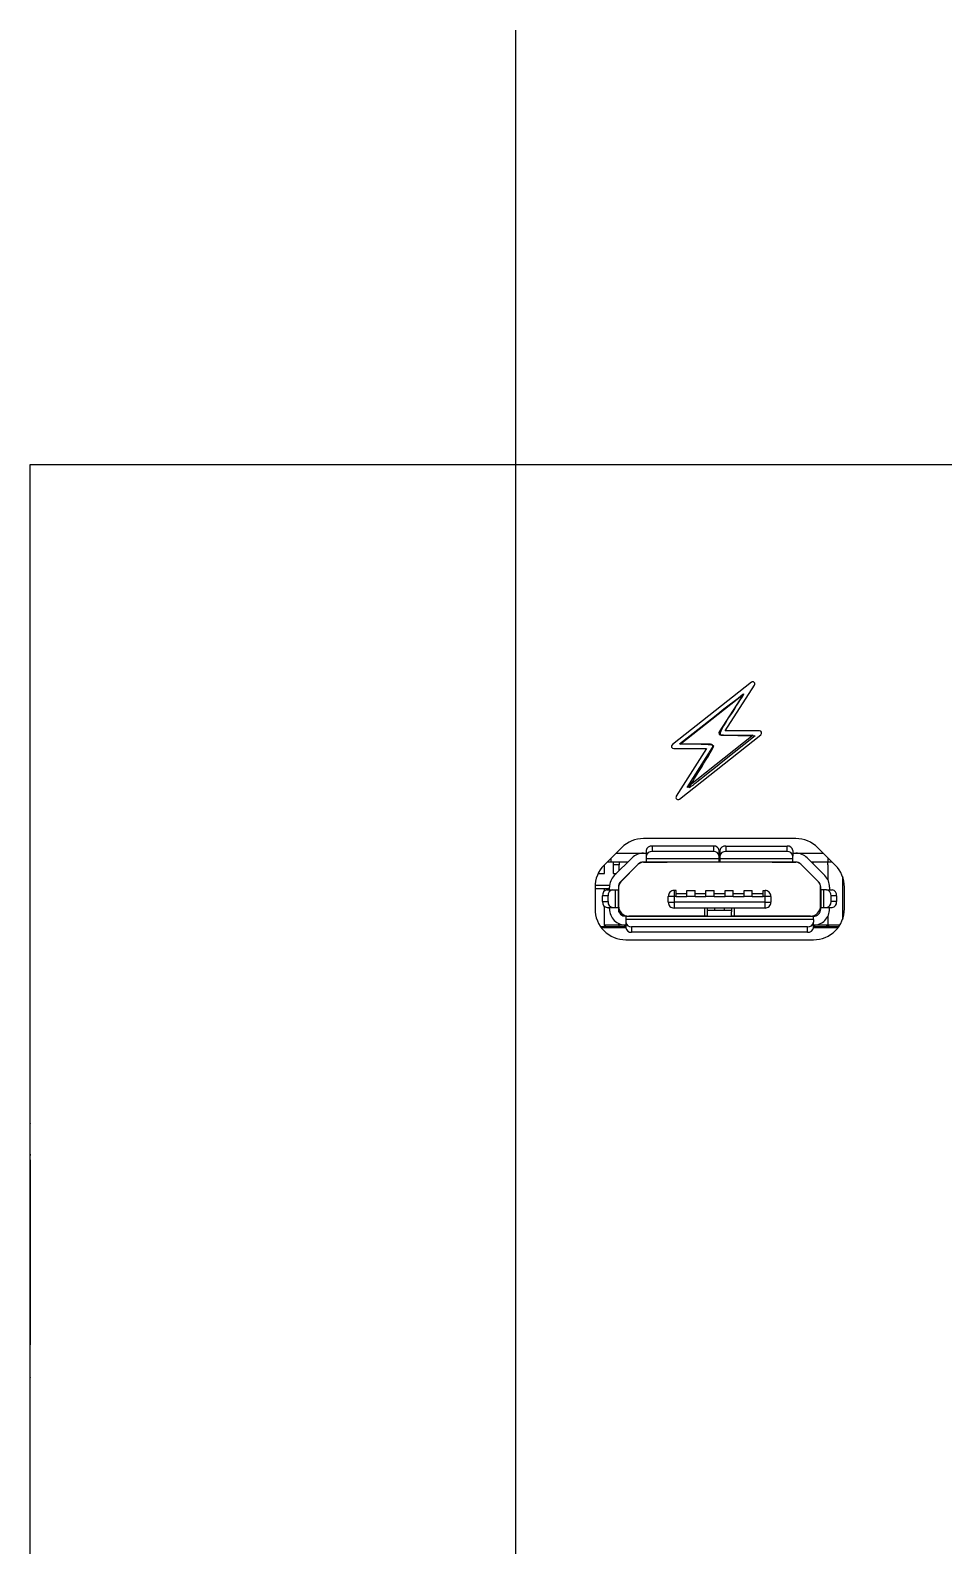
# Model space of a CAD drawing. Extents: x -57 to 161, y 70 to 252.
# Drawn here: x 45.9 to 77.1, y 199.6 to 251.3 of the extents above; entities that cross this region are included whole.
import ezdxf

# ---------------------------------------------------------------- set-up
doc = ezdxf.new("R2010")
doc.units = 0
doc.layers.get('0').update_dxf_attribs({"linetype": 'CONTINUOUS'})

msp = doc.modelspace()

# ---------------------------------------------------------------- linework, layer by layer
at = {"color": 7}
for points in [[(62.490516, 70.321923), (62.490516, 251.256116)], [(45.941518, 236.455873), (125.941518, 236.455873)], [(45.941518, 116.455872), (45.941518, 236.455873)], [(70.523079, 229.024322), (67.829965, 226.900177)], [(70.796183, 227.370523), (69.631696, 227.370523), (70.633079, 228.921908)], [(69.127211, 226.915349), (68.095483, 226.915349), (70.25756, 228.622252), (69.426868, 227.336385)], [(68.651722, 226.909277), (68.075007, 226.924411), (69.161838, 227.782278)], [(68.072725, 225.037756), (70.8417, 227.237764)], [(69.491351, 227.222592), (70.579975, 227.222592), (68.330657, 225.43224)], [(70.060461, 227.213731), (70.649503, 227.196903), (69.547646, 226.318812)], [(67.875483, 226.767417), (68.990659, 226.767417), (67.962724, 225.14017)], [(68.330657, 225.43224), (69.191694, 226.801555)], [(66.10261, 223.388335), (65.499056, 222.784781)], [(72.037965, 223.695873), (66.845072, 223.695873)], [(66.938518, 223.284544), (66.938518, 223.09742)], [(67.138518, 223.440869), (67.138518, 223.253746)], [(69.228518, 223.440869), (67.138518, 223.440869)], [(69.228518, 223.253746), (67.138518, 223.253746)], [(69.228518, 223.440869), (69.228518, 223.253746)], [(69.428518, 223.09742), (69.428518, 223.284544)], [(69.448518, 223.284544), (69.448518, 223.09742)], [(69.648518, 223.440869), (71.738518, 223.440869)], [(69.648518, 223.440869), (69.648518, 223.253746)], [(71.738518, 223.253746), (69.648518, 223.253746)], [(71.738518, 223.253746), (71.738518, 223.440869)], [(71.938518, 223.284544), (71.938518, 223.09742)], [(73.38398, 222.784781), (72.780427, 223.388335)], [(65.316359, 222.503985), (65.516359, 222.503985), (65.516359, 222.795819)], [(65.516359, 222.795819), (65.516359, 222.802084)], [(65.738518, 222.895869), (65.610144, 222.895869)], [(66.314254, 222.895869), (65.738518, 222.895869)], [(65.816359, 222.895869), (65.816359, 222.795819)], [(66.016359, 222.795819), (65.816359, 222.795819)], [(65.816359, 222.795819), (65.816359, 222.503985)], [(66.453163, 223.034778), (65.84961, 222.431225)], [(65.910144, 223.19587), (66.842072, 223.19587)], [(66.016359, 222.895869), (66.016359, 222.795819)], [(66.016359, 222.597974), (66.016359, 222.795819)], [(66.061742, 222.219093), (66.665295, 222.822646)], [(66.667366, 222.817646), (66.066742, 222.217022)], [(66.842072, 223.19587), (66.938518, 223.19587)], [(66.938518, 222.895869), (66.842072, 222.895869)], [(66.844143, 222.89087), (67.648518, 222.89087)], [(66.938518, 223.09742), (66.938518, 223.004984)], [(69.428518, 223.004984), (66.938518, 223.004984)], [(66.938518, 223.004984), (66.938518, 222.895869)], [(69.428518, 222.895869), (66.938518, 222.895869)], [(67.513518, 222.895869), (67.513518, 222.89087)], [(67.648518, 222.89087), (67.648518, 222.895869)], [(69.428518, 223.19587), (69.448518, 223.19587)], [(69.428518, 223.004984), (69.428518, 223.09742)], [(69.428518, 223.095869), (69.448518, 223.095869)], [(69.428518, 222.895869), (69.428518, 223.004984)], [(69.448518, 222.895869), (69.428518, 222.895869)], [(69.448518, 223.09742), (69.448518, 223.004984)], [(71.938518, 223.004984), (69.448518, 223.004984)], [(69.448518, 223.004984), (69.448518, 222.895869)], [(71.938518, 222.895869), (69.448518, 222.895869)], [(71.228518, 222.895869), (71.228518, 222.89087)], [(71.228518, 222.89087), (72.032894, 222.89087)], [(71.363518, 222.89087), (71.363518, 222.895869)], [(71.938518, 223.19587), (72.034965, 223.19587)], [(71.938518, 223.004984), (71.938518, 223.09742)], [(71.938518, 222.895869), (71.938518, 223.004984)], [(72.034965, 222.895869), (71.938518, 222.895869)], [(72.034965, 223.19587), (72.972892, 223.19587)], [(72.810295, 222.217022), (72.209671, 222.817646)], [(72.211742, 222.822646), (72.815295, 222.219093)], [(73.027427, 222.431225), (72.423874, 223.034778)], [(73.138518, 222.895869), (72.562782, 222.895869)], [(72.627518, 222.831133), (72.627518, 222.895869)], [(73.127518, 222.79587), (73.127518, 222.895869)], [(73.127518, 222.79587), (73.127518, 222.294068)], [(73.272892, 222.895869), (73.138518, 222.895869)], [(65.316359, 222.538887), (65.316359, 222.503985)], [(65.816359, 222.503985), (65.92237, 222.503985)], [(66.346634, 222.503985), (66.353705, 222.503985)], [(66.438518, 222.588798), (66.438518, 222.595869)], [(72.438518, 222.595869), (72.438518, 222.588798)], [(72.627518, 222.399798), (72.627518, 222.406869)], [(73.627518, 222.403296), (73.627518, 220.934896)], [(65.191518, 222.042319), (65.191518, 221.295873)], [(65.191518, 221.995869), (65.688518, 221.995869)], [(65.691132, 222.095869), (65.192885, 222.095869)], [(65.640071, 221.74587), (65.448518, 221.74587)], [(65.448518, 221.545869), (65.448518, 221.74587)], [(65.507518, 221.995869), (65.507518, 221.90331)], [(65.602441, 221.945869), (65.793994, 221.945869)], [(65.640071, 221.545869), (65.640071, 221.74587)], [(65.688518, 221.945869), (65.688518, 222.042316)], [(65.793994, 221.945869), (65.883686, 221.945869), (65.883686, 221.34587)], [(65.883686, 221.945869), (65.988518, 221.945869)], [(65.988518, 222.042316), (65.988518, 221.945869)], [(65.988518, 221.995869), (65.993518, 221.995869)], [(65.988518, 221.34587), (65.988518, 221.945869)], [(65.993518, 222.040245), (65.993518, 221.40087)], [(65.999785, 222.095869), (65.994322, 222.095869)], [(67.688518, 221.52587), (67.688518, 221.725869)], [(67.888518, 221.725869), (67.688518, 221.725869)], [(67.888518, 221.92587), (67.888518, 221.725869)], [(67.953518, 221.92587), (67.888518, 221.92587)], [(67.888518, 221.725869), (67.888518, 221.52587)], [(67.953518, 221.725869), (67.888518, 221.725869)], [(67.953518, 221.725869), (67.953518, 221.92587)], [(68.323518, 221.805869), (67.953518, 221.805869)], [(67.953518, 221.705869), (67.953518, 221.725869)], [(68.323518, 221.705869), (67.953518, 221.705869)], [(68.323518, 221.92587), (68.603518, 221.92587)], [(68.323518, 221.725869), (68.323518, 221.92587)], [(68.603518, 221.725869), (68.323518, 221.725869)], [(68.323518, 221.705869), (68.323518, 221.725869)], [(68.603518, 221.725869), (68.603518, 221.92587)], [(68.973518, 221.805869), (68.603518, 221.805869)], [(68.603518, 221.705869), (68.603518, 221.725869)], [(68.973518, 221.705869), (68.603518, 221.705869)], [(68.973518, 221.92587), (69.253518, 221.92587)], [(69.253518, 221.725869), (68.973518, 221.725869), (68.973518, 221.92587)], [(68.973518, 221.705869), (68.973518, 221.725869)], [(69.253518, 221.725869), (69.253518, 221.92587)], [(69.623518, 221.805869), (69.253518, 221.805869)], [(69.253518, 221.705869), (69.253518, 221.725869)], [(69.623518, 221.705869), (69.253518, 221.705869)], [(69.623518, 221.92587), (69.903518, 221.92587)], [(69.623518, 221.725869), (69.623518, 221.92587)], [(69.903518, 221.725869), (69.623518, 221.725869)], [(69.623518, 221.705869), (69.623518, 221.725869)], [(69.903518, 221.725869), (69.903518, 221.92587)], [(70.273518, 221.805869), (69.903518, 221.805869)], [(69.903518, 221.705869), (69.903518, 221.725869)], [(70.273518, 221.705869), (69.903518, 221.705869)], [(70.273518, 221.92587), (70.553518, 221.92587)], [(70.273518, 221.725869), (70.273518, 221.92587)], [(70.273518, 221.705869), (70.273518, 221.725869)], [(70.553518, 221.725869), (70.273518, 221.725869)], [(70.553518, 221.725869), (70.553518, 221.92587)], [(70.923518, 221.805869), (70.553518, 221.805869)], [(70.553518, 221.705869), (70.553518, 221.725869)], [(70.923518, 221.705869), (70.553518, 221.705869)], [(70.923518, 221.92587), (70.988518, 221.92587)], [(70.923518, 221.725869), (70.923518, 221.92587)], [(70.988518, 221.725869), (70.923518, 221.725869)], [(70.923518, 221.705869), (70.923518, 221.725869)], [(71.188518, 221.725869), (70.988518, 221.725869), (70.988518, 221.92587)], [(70.988518, 221.52587), (70.988518, 221.725869)], [(71.188518, 221.725869), (71.188518, 221.52587)], [(72.883518, 221.40087), (72.883518, 222.040245)], [(72.888518, 221.945869), (72.888518, 222.042316)], [(72.888518, 221.945869), (72.888518, 221.34587), (72.993351, 221.34587)], [(72.993351, 221.945869), (72.888518, 221.945869)], [(72.993351, 221.34587), (72.993351, 221.945869)], [(73.083043, 221.945869), (72.993351, 221.945869)], [(73.083043, 221.945869), (73.274595, 221.945869)], [(73.188518, 222.042316), (73.188518, 221.945869)], [(73.236965, 221.545869), (73.236965, 221.74587)], [(73.428518, 221.74587), (73.236965, 221.74587)], [(73.428518, 221.74587), (73.428518, 221.545869), (73.236965, 221.545869)], [(73.691518, 221.295873), (73.691518, 222.042319)], [(65.448518, 221.545869), (65.640071, 221.545869)], [(65.507518, 221.388428), (65.507518, 220.745869)], [(65.602441, 221.34587), (65.793994, 221.34587)], [(65.688518, 221.295869), (65.688518, 221.34587)], [(65.793994, 221.34587), (65.883686, 221.34587)], [(65.883686, 221.34587), (65.988518, 221.34587)], [(65.988518, 221.34587), (65.988518, 221.295869)], [(66.007518, 221.200271), (66.007518, 221.302869)], [(67.688518, 221.52587), (67.888518, 221.52587)], [(70.988518, 221.52587), (67.888518, 221.52587)], [(67.888518, 221.52587), (67.888518, 221.325869)], [(70.988518, 221.325869), (67.888518, 221.325869)], [(68.928518, 221.325869), (68.928518, 221.050869)], [(69.028518, 221.197856), (69.028518, 221.325869)], [(69.848518, 221.245869), (69.028518, 221.245869)], [(69.028518, 221.045869), (69.028518, 221.197856)], [(69.278518, 221.245869), (69.278518, 221.325869)], [(69.598518, 221.325869), (69.598518, 221.245869)], [(69.848518, 221.325869), (69.848518, 221.197856)], [(69.848518, 221.045869), (69.848518, 221.197856)], [(69.948518, 221.050869), (69.948518, 221.325869)], [(70.988518, 221.325869), (70.988518, 221.52587), (71.188518, 221.52587)], [(72.888518, 221.295869), (72.888518, 221.34587)], [(72.993351, 221.34587), (73.083043, 221.34587)], [(73.083043, 221.34587), (73.274595, 221.34587)], [(73.188518, 221.295869), (73.188518, 221.34587)], [(65.379758, 220.695981), (65.554172, 220.695981)], [(65.379758, 220.695981), (66.238518, 220.695981)], [(66.238526, 220.65587), (65.409115, 220.65587)], [(66.007518, 220.745869), (65.507518, 220.745869)], [(65.507518, 220.745869), (65.557518, 220.69587)], [(66.007518, 220.745869), (66.007518, 220.796731)], [(66.028229, 220.69587), (66.007518, 220.745869)], [(66.238518, 221.045869), (72.638518, 221.045869)], [(66.238518, 221.045869), (66.238518, 220.936755)], [(66.238518, 220.936755), (66.238518, 220.844319)], [(72.638518, 220.936755), (66.238518, 220.936755)], [(66.238518, 220.844319), (66.238518, 220.657195)], [(68.928518, 221.050869), (66.343518, 221.050869)], [(72.438518, 220.687993), (66.438518, 220.687993)], [(66.438518, 220.687993), (66.438518, 220.500869)], [(67.680223, 221.050869), (67.673082, 221.045869)], [(68.047518, 221.050869), (68.047518, 221.045869)], [(68.228518, 221.045869), (68.228518, 221.050869)], [(69.028518, 221.050869), (68.928518, 221.050869)], [(69.948518, 221.050869), (69.848518, 221.050869)], [(72.533518, 221.050869), (69.948518, 221.050869)], [(70.648518, 221.050869), (70.648518, 221.045869)], [(71.087518, 221.045869), (71.087518, 221.050869)], [(71.203954, 221.045869), (71.196814, 221.050869)], [(72.438518, 220.500869), (72.438518, 220.687993)], [(72.627518, 221.045869), (72.627518, 221.063728)], [(73.473922, 220.65587), (72.638511, 220.65587)], [(72.638518, 220.936755), (72.638518, 221.045869)], [(72.638518, 220.936755), (72.638518, 220.844319)], [(72.638518, 220.657195), (72.638518, 220.844319)], [(72.638518, 220.695981), (73.503278, 220.695981)], [(73.077518, 220.69587), (73.127518, 220.745869)], [(73.080863, 220.695981), (73.174174, 220.695981)], [(73.127518, 221.044118), (73.127518, 220.745869)], [(73.127518, 220.745869), (73.177518, 220.69587)], [(66.241518, 220.245873), (72.641518, 220.245873)], [(72.438518, 220.500869), (66.438518, 220.500869)], [(45.941518, 213.991261), (45.941366, 213.980941)], [(45.941368, 205.330942), (45.941366, 213.980941), (45.941366, 213.980941)], [(45.941368, 205.400428), (45.941367, 213.967973), (45.941367, 213.980941)], [(45.941367, 212.738984), (45.941367, 212.918054)], [(45.941367, 212.738986), (45.941367, 212.918054)], [(45.941367, 212.908266), (45.941367, 212.894018)], [(45.941367, 212.908266), (45.941367, 212.894018)], [(45.941367, 212.679856), (45.941367, 212.738986)], [(45.941367, 212.738984), (45.941367, 212.628005)], [(45.941367, 211.870154), (45.941367, 212.679856)], [(45.941367, 212.628005), (45.941367, 211.858966)], [(45.941367, 211.840259), (45.941367, 211.966098)], [(45.941367, 211.815409), (45.941367, 211.943473)], [(45.941367, 211.858966), (45.941367, 211.927078)], [(45.941367, 211.906263), (45.941367, 211.870154)], [(45.941367, 211.840259), (45.941367, 211.718776)], [(45.941367, 210.777057), (45.941367, 210.862736)], [(45.941367, 210.777057), (45.941367, 210.516923)], [(45.941367, 210.516923), (45.941367, 210.777057)], [(45.941367, 210.516923), (45.941367, 210.501366)], [(45.941367, 210.501365), (45.941367, 210.516923)], [(45.941367, 210.501366), (45.941367, 208.867029)], [(45.941367, 208.867035), (45.941367, 210.501365)], [(45.941367, 208.851478), (45.941367, 208.867035)], [(45.941367, 208.867029), (45.941367, 208.851478)], [(45.941367, 208.851478), (45.941367, 208.591343)], [(45.941367, 208.591343), (45.941367, 208.851478)], [(45.941367, 208.506664), (45.941367, 208.591343)], [(45.941367, 208.591343), (45.941367, 208.506664)], [(45.941367, 207.649625), (45.941367, 208.506664)], [(45.941367, 208.506664), (45.941368, 207.649625)], [(45.941367, 207.552992), (45.941367, 207.649625)], [(45.941367, 207.552992), (45.941367, 207.424927)], [(45.941367, 207.465516), (45.941367, 207.462137)], [(45.941368, 206.655992), (45.941367, 207.465516)], [(45.941368, 207.649625), (45.941368, 207.552992)], [(45.941368, 207.552992), (45.941368, 207.424927)], [(45.941368, 207.494122), (45.941368, 206.662917)], [(45.941368, 207.462137), (45.941368, 207.494122)], [(45.941368, 206.662917), (45.941368, 206.629414)], [(45.941368, 206.629414), (45.941368, 206.655992)], [(45.941368, 206.629414), (45.941368, 206.450347)], [(45.941368, 206.629414), (45.941368, 206.450347)], [(45.941368, 206.460134), (45.941368, 206.47439)], [(45.941368, 206.460134), (45.941368, 206.47439)], [(45.941368, 205.330942), (45.941368, 205.400428)], [(45.941368, 205.330942), (45.941518, 205.320674)]]:
    msp.add_lwpolyline(points, dxfattribs=at)
for points in [[(70.868252, 227.321213)], [(68.396507, 225.433833)], [(45.941367, 212.896312), (45.941367, 212.91287), (45.941367, 212.924714), (45.941367, 212.931828), (45.941367, 212.9342), (45.941367, 212.931828), (45.941367, 212.924714), (45.941367, 212.91287), (45.941367, 212.896312), (45.941367, 212.896312)], [(45.941367, 211.719148), (45.941367, 211.729781), (45.941367, 211.740917), (45.941367, 211.752505), (45.941367, 211.764497), (45.941367, 211.776838), (45.941367, 211.789474), (45.941367, 211.80235), (45.941367, 211.815409), (45.941367, 211.719148)], [(45.941367, 210.862736), (45.941367, 210.977513), (45.941367, 211.090404), (45.941367, 211.201244), (45.941367, 211.309872), (45.941367, 211.41613), (45.941367, 211.519862), (45.941367, 211.620918), (45.941367, 211.719148), (45.941367, 210.862736)], [(45.941367, 211.718776), (45.941367, 211.620425), (45.941367, 211.519246), (45.941367, 211.415384), (45.941367, 211.308993), (45.941367, 211.200228), (45.941367, 211.089247), (45.941367, 210.976213), (45.941367, 210.861291), (45.941367, 211.718776)], [(45.941367, 210.861291), (45.941367, 210.849106), (45.941367, 210.837295), (45.941367, 210.82591), (45.941367, 210.815002), (45.941367, 210.804618), (45.941367, 210.794805), (45.941367, 210.785604), (45.941367, 210.777057), (45.941367, 210.861291)], [(45.941368, 206.472173), (45.941368, 206.455578), (45.941368, 206.443707), (45.941368, 206.436578), (45.941368, 206.4342), (45.941368, 206.436578), (45.941368, 206.443707), (45.941368, 206.455578), (45.941368, 206.472173), (45.941368, 206.472173)], [(45.941368, 205.330942)]]:
    msp.add_lwpolyline(points, close=True, dxfattribs=at)
at = {"color": 1}
for points in [[(65.516359, 222.795819), (65.510094, 222.795819)], [(65.738518, 222.895869), (65.738518, 223.024243)], [(73.138518, 222.895869), (73.138518, 223.030243)], [(66.238518, 220.745869), (66.007518, 220.745869)], [(73.535944, 220.745869), (73.127518, 220.745869), (72.638518, 220.745869)]]:
    msp.add_lwpolyline(points, dxfattribs=at)
at = {"color": 7}
for points in [[(70.6217, 229.020529), (70.595148, 229.047081), (70.553424, 229.047081), (70.523079, 229.024322)], [(70.633079, 228.921908), (70.652045, 228.952253), (70.648251, 228.993977), (70.6217, 229.020529)], [(69.161838, 227.782278), (69.759593, 228.254101), (70.252758, 228.63562), (70.257758, 228.630093)], [(70.257758, 228.630093), (70.262706, 228.624563), (70.084832, 228.340718), (69.862373, 227.999321)], [(69.862373, 227.999321), (69.522878, 227.478319), (69.416029, 227.27378), (69.463847, 227.236432)], [(70.868252, 227.321213), (70.856873, 227.351558), (70.830321, 227.370523), (70.796183, 227.370523)], [(67.829965, 226.900177), (67.803413, 226.881211), (67.795827, 226.847073), (67.803413, 226.816728)], [(69.237279, 226.848021), (69.229871, 226.886758), (69.136134, 226.896561), (68.651722, 226.909277)], [(68.821314, 226.124531), (69.05496, 226.497085), (69.242139, 226.822655), (69.237279, 226.848021)], [(69.195487, 226.877418), (69.180315, 226.900177), (69.157556, 226.915349), (69.127211, 226.915349)], [(69.191694, 226.801555), (69.206867, 226.824314), (69.206867, 226.854659), (69.195487, 226.877418)], [(69.426868, 227.336385), (69.411695, 227.313626), (69.411695, 227.283281), (69.423075, 227.260523)], [(69.423075, 227.260523), (69.434454, 227.237764), (69.461006, 227.222592), (69.491351, 227.222592)], [(69.463847, 227.236432), (69.468054, 227.233177), (69.736484, 227.222938), (70.060461, 227.213731)], [(70.8417, 227.237764), (70.868252, 227.25673), (70.879632, 227.290868), (70.868252, 227.321213)], [(67.803413, 226.816728), (67.811, 226.786383), (67.841345, 226.767417), (67.875483, 226.767417)], [(69.547646, 226.318812), (68.489654, 225.475675), (68.396507, 225.404065), (68.396507, 225.433833)], [(68.396507, 225.433857), (68.396507, 225.44116), (68.587669, 225.751976), (68.821314, 226.124531)], [(67.962724, 225.14017), (67.943759, 225.109825), (67.947552, 225.068101), (67.977897, 225.041549)], [(67.977897, 225.041549), (67.993069, 225.03017), (68.012035, 225.022583), (68.027207, 225.022583)], [(68.027207, 225.022583), (68.04238, 225.022583), (68.061345, 225.026377), (68.072725, 225.037756)], [(66.845072, 223.695873), (66.566594, 223.695873), (66.299523, 223.585248), (66.10261, 223.388335)], [(67.138518, 223.440869), (67.040557, 223.451385), (66.951972, 223.382145), (66.938518, 223.284544)], [(67.138518, 223.253746), (67.040557, 223.264262), (66.951972, 223.195022), (66.938518, 223.09742)], [(69.428518, 223.284544), (69.415064, 223.382145), (69.32648, 223.451385), (69.228518, 223.440869)], [(69.428518, 223.09742), (69.415064, 223.195022), (69.32648, 223.264262), (69.228518, 223.253746)], [(69.648518, 223.440869), (69.550556, 223.451385), (69.461972, 223.382145), (69.448518, 223.284544)], [(69.648518, 223.253746), (69.550557, 223.264262), (69.461972, 223.195022), (69.448518, 223.09742)], [(71.938518, 223.284544), (71.925065, 223.382145), (71.83648, 223.451385), (71.738518, 223.440869)], [(71.938518, 223.09742), (71.925064, 223.195022), (71.83648, 223.264262), (71.738518, 223.253746)], [(72.780427, 223.388335), (72.583514, 223.585248), (72.316442, 223.695873), (72.037965, 223.695873)], [(65.499056, 222.784781), (65.302143, 222.587868), (65.191518, 222.320796), (65.191518, 222.042319)], [(66.842072, 223.19587), (66.696203, 223.19587), (66.556308, 223.137923), (66.453163, 223.034778)], [(66.842072, 222.895869), (66.775768, 222.895869), (66.712179, 222.86953), (66.665295, 222.822646)], [(66.844143, 222.89087), (66.777839, 222.89087), (66.71425, 222.86453), (66.667366, 222.817646)], [(72.209671, 222.817646), (72.162787, 222.86453), (72.099198, 222.890869), (72.032894, 222.89087)], [(72.423874, 223.034778), (72.320729, 223.137923), (72.180834, 223.19587), (72.034965, 223.19587)], [(72.211742, 222.822646), (72.164858, 222.86953), (72.101269, 222.895869), (72.034965, 222.895869)], [(73.691518, 222.042319), (73.691518, 222.320796), (73.580894, 222.587868), (73.38398, 222.784781)], [(65.84961, 222.431225), (65.746465, 222.32808), (65.688518, 222.188185), (65.688518, 222.042316)], [(66.061742, 222.219093), (66.014858, 222.172209), (65.988518, 222.10862), (65.988518, 222.042316)], [(66.066742, 222.217022), (66.019858, 222.170138), (65.993518, 222.106549), (65.993518, 222.040245)], [(72.883518, 222.040245), (72.883518, 222.106549), (72.857179, 222.170137), (72.810295, 222.217022)], [(72.888518, 222.042316), (72.888518, 222.10862), (72.862179, 222.172209), (72.815295, 222.219093)], [(73.188518, 222.042316), (73.188518, 222.188185), (73.130572, 222.32808), (73.027427, 222.431225)], [(65.602441, 221.945869), (65.505612, 221.93159), (65.437529, 221.843127), (65.448518, 221.74587)], [(65.793994, 221.945869), (65.697164, 221.93159), (65.629082, 221.843127), (65.640071, 221.74587)], [(67.747097, 221.867291), (67.70959, 221.829784), (67.688518, 221.778913), (67.688518, 221.725869)], [(67.888518, 221.92587), (67.835475, 221.92587), (67.784604, 221.904798), (67.747097, 221.867291)], [(71.12994, 221.867291), (71.092432, 221.904798), (71.041562, 221.92587), (70.988518, 221.92587)], [(71.188518, 221.725869), (71.188518, 221.778913), (71.167447, 221.829784), (71.12994, 221.867291)], [(73.236965, 221.74587), (73.247955, 221.843127), (73.179872, 221.93159), (73.083043, 221.945869)], [(73.428518, 221.74587), (73.439508, 221.843127), (73.371425, 221.931591), (73.274595, 221.945869)], [(65.191518, 221.295873), (65.191518, 221.017395), (65.302143, 220.750324), (65.499056, 220.55341)], [(65.448518, 221.545869), (65.437529, 221.448612), (65.505612, 221.360148), (65.602441, 221.34587)], [(65.640071, 221.545869), (65.629082, 221.448612), (65.697164, 221.360148), (65.793994, 221.34587)], [(65.688518, 221.295869), (65.688518, 221.15), (65.746464, 221.010106), (65.849609, 220.906961)], [(65.988518, 221.295869), (65.988518, 221.157798), (66.100447, 221.04587), (66.238518, 221.045869)], [(65.993518, 221.40087), (65.993518, 221.308044), (66.030393, 221.21902), (66.096031, 221.153382)], [(67.688518, 221.52587), (67.688518, 221.472826), (67.70959, 221.421955), (67.747097, 221.384448)], [(67.747097, 221.384448), (67.784604, 221.346941), (67.835475, 221.325869), (67.888518, 221.325869)], [(70.988518, 221.325869), (71.041562, 221.325869), (71.092432, 221.346941), (71.12994, 221.384448)], [(71.12994, 221.384448), (71.167447, 221.421955), (71.188518, 221.472826), (71.188518, 221.52587)], [(72.781006, 221.153382), (72.846643, 221.21902), (72.883518, 221.308044), (72.883518, 221.40087)], [(72.815295, 221.119093), (72.862179, 221.165977), (72.888518, 221.229565), (72.888518, 221.295869)], [(73.027427, 220.906961), (73.130572, 221.010106), (73.188518, 221.15), (73.188518, 221.295869)], [(73.083043, 221.34587), (73.179872, 221.360148), (73.247955, 221.448612), (73.236965, 221.545869)], [(73.274595, 221.34587), (73.371425, 221.360148), (73.439508, 221.448612), (73.428518, 221.545869)], [(73.38398, 220.55341), (73.580894, 220.750324), (73.691518, 221.017395), (73.691518, 221.295873)], [(65.849609, 220.906961), (65.952754, 220.803816), (66.092649, 220.745869), (66.238518, 220.745869)], [(66.096031, 221.153382), (66.161669, 221.087744), (66.250693, 221.050869), (66.343518, 221.050869)], [(66.238518, 220.844319), (66.251972, 220.746717), (66.340556, 220.677477), (66.438518, 220.687993)], [(66.238518, 220.657195), (66.251972, 220.559593), (66.340557, 220.490354), (66.438518, 220.500869)], [(67.118518, 221.045869), (67.129126, 221.045869), (67.139666, 221.047557), (67.149743, 221.050869)], [(71.727293, 221.050869), (71.737371, 221.047557), (71.747911, 221.045869), (71.758518, 221.045869)], [(72.438518, 220.687993), (72.53648, 220.677477), (72.625064, 220.746717), (72.638518, 220.844319)], [(72.438518, 220.500869), (72.53648, 220.490354), (72.625064, 220.559593), (72.638518, 220.657195)], [(72.533518, 221.050869), (72.626344, 221.050869), (72.715368, 221.087744), (72.781006, 221.153382)], [(72.638518, 221.045869), (72.704822, 221.045869), (72.768411, 221.072209), (72.815295, 221.119093)], [(72.638518, 220.745869), (72.784387, 220.745869), (72.924282, 220.803816), (73.027427, 220.906961)], [(65.499056, 220.55341), (65.695969, 220.356497), (65.963041, 220.245873), (66.241518, 220.245873)], [(72.641518, 220.245873), (72.919996, 220.245873), (73.187067, 220.356497), (73.38398, 220.55341)]]:
    msp.add_open_spline(points, degree=3, dxfattribs=at)

doc.saveas('drawing.dxf')
